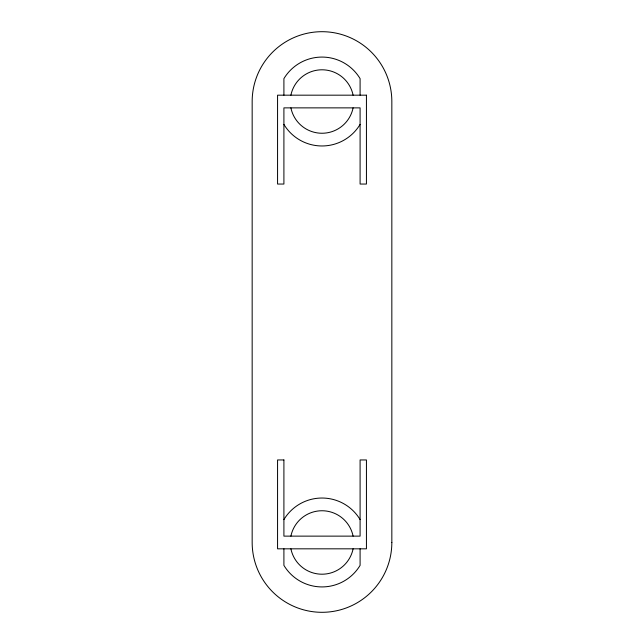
<?xml version="1.0" encoding="UTF-8"?>
<svg xmlns="http://www.w3.org/2000/svg" width="644" height="644" viewBox="0 0 644 644"><rect width="100%" height="100%" fill="white"/><g stroke="black" fill="none" stroke-linecap="round" stroke-linejoin="round"><path stroke-width="0.97" d="M360.093 95.175L360.093 78.632A44.436 44.436 0 0 0 283.907 78.632L283.907 95.175M360.093 548.825L360.093 565.368A44.436 44.436 0 0 1 283.907 565.368L283.907 548.825M353.097 548.825A31.741 31.741 0 0 1 290.903 548.825M290.903 536.13A31.741 31.741 0 0 1 353.097 536.13M283.907 519.587A44.436 44.436 0 0 1 360.093 519.587M353.097 107.87A31.741 31.741 0 0 1 290.903 107.87M290.903 95.175A31.741 31.741 0 0 1 353.097 95.175M360.093 124.413A44.436 44.436 0 0 1 283.907 124.413M366.436 95.175L277.564 95.175L277.564 184.047L283.907 184.047L283.907 107.87L360.093 107.87L360.093 184.047L366.436 184.047L366.436 95.175M283.907 459.953L277.564 459.953L277.564 548.825L366.436 548.825L366.436 459.953L360.093 459.953L360.093 536.13L283.907 536.13L283.907 459.953M391.834 542.481L391.834 101.519A69.834 69.834 0 0 0 322 31.693A69.834 69.834 0 0 0 252.166 101.519L252.166 542.481A69.834 69.834 0 0 0 322 612.307A69.834 69.834 0 0 0 391.834 542.481"/></g></svg>
